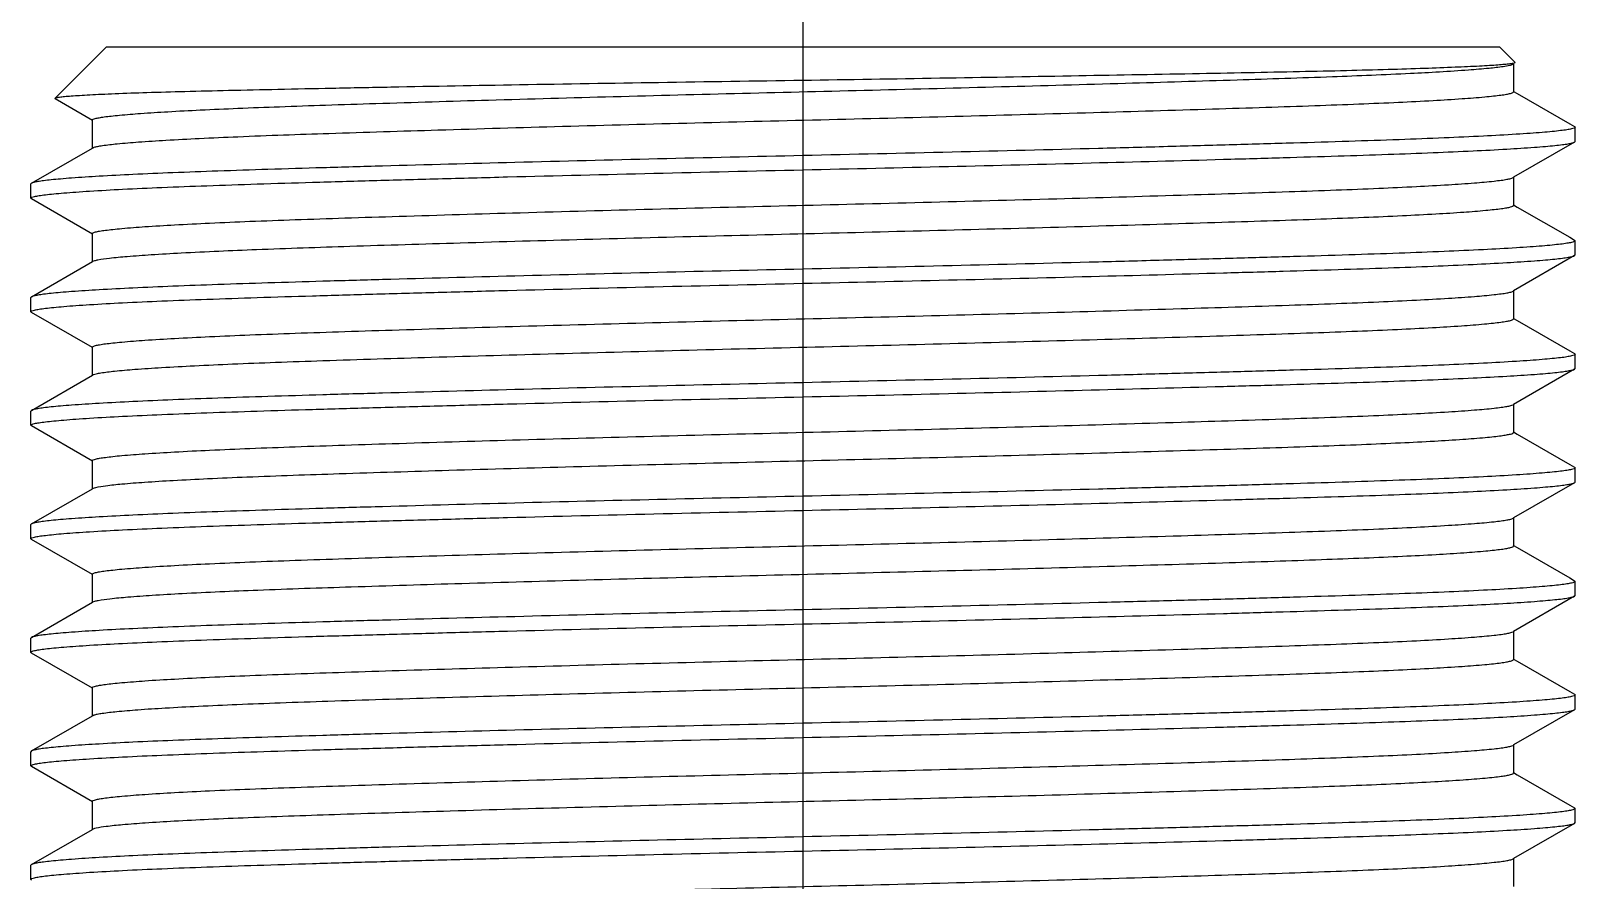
# Model space of a CAD drawing. Extents: x -3383 to -2963, y -4299 to -3705.
# Drawn here: x -3232.611 to -3228.531, y -3947.06 to -3944.817 of the extents above; entities that cross this region are included whole.
import ezdxf

# ---------------------------------------------------------------- set-up
doc = ezdxf.new("R2010")
doc.units = 0
doc.header["$LTSCALE"] = 7
doc.linetypes.add('CENTER', pattern=[2, 1.25, -0.25, 0.25, -0.25])
doc.layers.get('0').update_dxf_attribs({"color": 2, "linetype": 'CONTINUOUS'})
doc.layers.add('CL', color=1, linetype='CENTER')

msp = doc.modelspace()

# ---------------------------------------------------------------- linework, layer by layer
at = {"linetype": 'Continuous'}
for p, q in [((-3232.411387, -3944.858648), (-3232.547989, -3944.99525)), ((-3232.411387, -3944.858648), (-3228.731387, -3944.858648)), ((-3228.731387, -3944.858648), (-3228.68988, -3944.900154)), ((-3228.693766, -3944.904392), (-3228.693766, -3944.977398)), ((-3228.689956, -3944.900078), (-3228.690452, -3944.901317)), ((-3228.693766, -3944.9764), (-3228.684081, -3944.981997)), ((-3228.684081, -3944.981997), (-3228.545437, -3945.062111)), ((-3232.547982, -3944.995243), (-3232.547535, -3944.996448)), ((-3232.449007, -3945.053396), (-3232.547543, -3944.996456)), ((-3232.449007, -3945.127398), (-3232.449007, -3945.052398)), ((-3228.545437, -3945.062111), (-3228.532988, -3945.069304)), ((-3228.531387, -3945.108648), (-3228.531387, -3945.071148)), ((-3228.532988, -3945.110492), (-3228.693766, -3945.203396)), ((-3228.532968, -3945.11048), (-3228.531387, -3945.108647)), ((-3232.609785, -3945.219304), (-3232.449007, -3945.1264)), ((-3232.449007, -3945.1264), (-3232.447282, -3945.125403)), ((-3232.609805, -3945.219315), (-3232.611387, -3945.221148)), ((-3232.611387, -3945.258648), (-3232.611387, -3945.221148)), ((-3228.693766, -3945.203396), (-3228.695491, -3945.204392)), ((-3228.693766, -3945.202398), (-3228.693766, -3945.277398)), ((-3232.609805, -3945.260481), (-3232.611387, -3945.258648)), ((-3232.449007, -3945.353396), (-3232.609785, -3945.260492)), ((-3228.693766, -3945.2764), (-3228.684081, -3945.281997)), ((-3228.684081, -3945.281997), (-3228.545437, -3945.362111)), ((-3232.449007, -3945.427398), (-3232.449007, -3945.352398)), ((-3228.545437, -3945.362111), (-3228.532988, -3945.369304)), ((-3228.532969, -3945.369315), (-3228.531387, -3945.371148)), ((-3228.531387, -3945.408648), (-3228.531387, -3945.371148)), ((-3232.609785, -3945.519304), (-3232.449007, -3945.4264)), ((-3232.449007, -3945.4264), (-3232.447282, -3945.425403)), ((-3228.532988, -3945.410492), (-3228.693766, -3945.503396)), ((-3228.532969, -3945.410481), (-3228.531387, -3945.408648)), ((-3232.609805, -3945.519315), (-3232.611387, -3945.521148)), ((-3232.611387, -3945.558648), (-3232.611387, -3945.521148)), ((-3228.693766, -3945.503396), (-3228.695491, -3945.504392)), ((-3228.693766, -3945.502398), (-3228.693766, -3945.577398)), ((-3232.609805, -3945.560481), (-3232.611387, -3945.558648)), ((-3232.449007, -3945.653396), (-3232.609785, -3945.560492)), ((-3228.693766, -3945.5764), (-3228.684081, -3945.581997)), ((-3228.684081, -3945.581997), (-3228.545437, -3945.662111)), ((-3232.449007, -3945.727398), (-3232.449007, -3945.652398)), ((-3228.545437, -3945.662111), (-3228.532988, -3945.669304)), ((-3228.532969, -3945.669315), (-3228.531387, -3945.671148)), ((-3228.531387, -3945.708648), (-3228.531387, -3945.671148)), ((-3232.609785, -3945.819304), (-3232.449007, -3945.7264)), ((-3232.449007, -3945.7264), (-3232.447282, -3945.725403)), ((-3228.532988, -3945.710492), (-3228.693766, -3945.803396)), ((-3228.532969, -3945.710481), (-3228.531387, -3945.708648)), ((-3228.693766, -3945.803396), (-3228.695491, -3945.804392)), ((-3228.693766, -3945.802398), (-3228.693766, -3945.877398)), ((-3232.609805, -3945.819315), (-3232.611387, -3945.821148)), ((-3232.611387, -3945.858648), (-3232.611387, -3945.821148)), ((-3232.609805, -3945.860481), (-3232.611387, -3945.858648)), ((-3232.449007, -3945.953396), (-3232.609785, -3945.860492)), ((-3228.693766, -3945.8764), (-3228.684081, -3945.881997)), ((-3228.684081, -3945.881997), (-3228.545437, -3945.962111)), ((-3232.449007, -3946.027398), (-3232.449007, -3945.952398)), ((-3228.545437, -3945.962111), (-3228.532988, -3945.969304)), ((-3228.532969, -3945.969315), (-3228.531387, -3945.971148)), ((-3228.531387, -3946.008648), (-3228.531387, -3945.971148)), ((-3228.532988, -3946.010492), (-3228.693766, -3946.103396)), ((-3228.532969, -3946.010481), (-3228.531387, -3946.008648)), ((-3232.609785, -3946.119304), (-3232.449007, -3946.0264)), ((-3232.449007, -3946.0264), (-3232.447282, -3946.025403)), ((-3232.609805, -3946.119315), (-3232.611387, -3946.121148)), ((-3232.611387, -3946.158648), (-3232.611387, -3946.121148)), ((-3228.693766, -3946.103396), (-3228.695491, -3946.104392)), ((-3228.693766, -3946.102398), (-3228.693766, -3946.177398)), ((-3232.609805, -3946.160481), (-3232.611387, -3946.158648)), ((-3232.449007, -3946.253396), (-3232.609785, -3946.160492)), ((-3228.693766, -3946.1764), (-3228.684081, -3946.181997)), ((-3228.684081, -3946.181997), (-3228.545437, -3946.262111)), ((-3232.449007, -3946.327398), (-3232.449007, -3946.252398)), ((-3228.545437, -3946.262111), (-3228.532988, -3946.269304)), ((-3228.532969, -3946.269315), (-3228.531387, -3946.271148)), ((-3228.531387, -3946.308648), (-3228.531387, -3946.271148)), ((-3232.609785, -3946.419304), (-3232.449007, -3946.3264)), ((-3232.449007, -3946.3264), (-3232.447282, -3946.325403)), ((-3228.532988, -3946.310492), (-3228.693766, -3946.403396)), ((-3228.532969, -3946.310481), (-3228.531387, -3946.308648)), ((-3232.609805, -3946.419315), (-3232.611387, -3946.421148)), ((-3232.611387, -3946.458648), (-3232.611387, -3946.421148)), ((-3228.693766, -3946.403396), (-3228.695491, -3946.404392)), ((-3228.693766, -3946.402398), (-3228.693766, -3946.477398)), ((-3232.609805, -3946.460481), (-3232.611387, -3946.458648)), ((-3232.449007, -3946.553396), (-3232.609785, -3946.460492)), ((-3228.693766, -3946.4764), (-3228.684081, -3946.481997)), ((-3228.684081, -3946.481997), (-3228.545437, -3946.562111)), ((-3232.449007, -3946.627398), (-3232.449007, -3946.552398)), ((-3228.545437, -3946.562111), (-3228.532988, -3946.569304)), ((-3228.532969, -3946.569315), (-3228.531387, -3946.571148)), ((-3228.531387, -3946.608648), (-3228.531387, -3946.571148)), ((-3232.449007, -3946.6264), (-3232.447282, -3946.625403)), ((-3228.532988, -3946.610492), (-3228.693766, -3946.703396)), ((-3228.532969, -3946.610481), (-3228.531387, -3946.608648)), ((-3232.609785, -3946.719304), (-3232.449007, -3946.6264)), ((-3228.693766, -3946.703396), (-3228.695491, -3946.704392)), ((-3228.693766, -3946.702398), (-3228.693766, -3946.777398)), ((-3232.609805, -3946.719315), (-3232.611387, -3946.721148)), ((-3232.611387, -3946.758648), (-3232.611387, -3946.721148)), ((-3232.609805, -3946.760481), (-3232.611387, -3946.758648)), ((-3232.449007, -3946.853396), (-3232.609785, -3946.760492)), ((-3228.693766, -3946.7764), (-3228.684081, -3946.781997)), ((-3228.684081, -3946.781997), (-3228.545437, -3946.862111)), ((-3232.449007, -3946.927398), (-3232.449007, -3946.852398)), ((-3228.545437, -3946.862111), (-3228.532988, -3946.869304)), ((-3228.532969, -3946.869315), (-3228.531387, -3946.871148)), ((-3228.532988, -3946.910492), (-3228.693766, -3947.003396)), ((-3228.532969, -3946.910481), (-3228.531387, -3946.908648)), ((-3228.531387, -3946.908648), (-3228.531387, -3946.871148)), ((-3232.609785, -3947.019304), (-3232.449007, -3946.9264)), ((-3232.449007, -3946.9264), (-3232.447282, -3946.925403)), ((-3232.609805, -3947.019315), (-3232.611387, -3947.021148)), ((-3232.611387, -3947.058648), (-3232.611387, -3947.021148)), ((-3228.693766, -3947.003396), (-3228.695491, -3947.004392)), ((-3228.693766, -3947.002398), (-3228.693766, -3947.077398)), ((-3232.609805, -3947.060481), (-3232.611387, -3947.058648))]:
    msp.add_line(p, q, dxfattribs=at)
for points, knots in [([(-3232.449007, -3945.052398), (-3232.449007, -3945.051439), (-3232.44585, -3945.049397), (-3232.440129, -3945.047806), (-3232.429975, -3945.045609), (-3232.416146, -3945.043572), (-3232.398141, -3945.041363), (-3232.36616, -3945.038138), (-3232.316231, -3945.034182), (-3232.244971, -3945.029688), (-3232.159471, -3945.025226), (-3232.061024, -3945.020888), (-3231.950667, -3945.016663), (-3231.828982, -3945.012458), (-3231.644939, -3945.00656), (-3231.391716, -3944.998966), (-3231.068838, -3944.989912), (-3230.730749, -3944.98127), (-3230.388622, -3944.972951), (-3230.051166, -3944.96427), (-3229.729841, -3944.955213), (-3229.438481, -3944.946429), (-3229.187657, -3944.938206), (-3228.983865, -3944.929894), (-3228.845943, -3944.922297), (-3228.764185, -3944.915569), (-3228.733656, -3944.912237), (-3228.721119, -3944.91038)], [0, 0, 0, 0, 0.00077096, 0.00244526, 0.00514775, 0.00891381, 0.01376286, 0.01969418, 0.03476233, 0.05400484, 0.07708546, 0.10357299, 0.1332074, 0.16584816, 0.20143446, 0.28120561, 0.36946459, 0.46104593, 0.55302995, 0.64452645, 0.7323622, 0.81139386, 0.87881129, 0.93406456, 0.97532847, 0.98981386, 1, 1, 1, 1]), ([(-3228.690455, -3944.901314), (-3228.691897, -3944.902096), (-3228.696629, -3944.902978), (-3228.705664, -3944.904361), (-3228.719137, -3944.905656), (-3228.736835, -3944.907083), (-3228.758802, -3944.908524), (-3228.796417, -3944.910651), (-3228.853623, -3944.913251), (-3228.934108, -3944.916237), (-3229.029824, -3944.919198), (-3229.139903, -3944.922079), (-3229.263311, -3944.924817), (-3229.398869, -3944.927515), (-3229.600088, -3944.93128), (-3229.871709, -3944.936194), (-3230.2148, -3944.942168), (-3230.450962, -3944.945869), (-3230.571387, -3944.947702)], [0, 0, 0, 0, 0.00261637, 0.00750592, 0.01468106, 0.02413088, 0.03583417, 0.04976451, 0.08419335, 0.12711735, 0.17815741, 0.23684808, 0.30265658, 0.37493447, 0.45298738, 0.62348137, 0.80800473, 1, 1, 1, 1]), ([(-3228.721119, -3944.91038), (-3228.715526, -3944.909552), (-3228.706948, -3944.908011), (-3228.698207, -3944.905963), (-3228.695489, -3944.904391)], [0, 0, 0, 0, 0.64293905, 1, 1, 1, 1]), ([(-3230.571387, -3944.947702), (-3230.698551, -3944.949638), (-3230.948289, -3944.953295), (-3231.311283, -3944.959136), (-3231.598848, -3944.964356), (-3231.811629, -3944.968572), (-3231.954537, -3944.9715), (-3232.08428, -3944.974327), (-3232.19967, -3944.977099), (-3232.299675, -3944.979931), (-3232.372974, -3944.982503), (-3232.423251, -3944.984646), (-3232.454468, -3944.986168), (-3232.481241, -3944.987681), (-3232.503494, -3944.989182), (-3232.521197, -3944.990633), (-3232.53425, -3944.992072), (-3232.542316, -3944.993257), (-3232.546334, -3944.994358), (-3232.547633, -3944.994894), (-3232.547983, -3944.995245)], [0, 0, 0, 0, 0.19291989, 0.37887176, 0.55070294, 0.6292027, 0.70170608, 0.76752843, 0.82605741, 0.87679445, 0.91928743, 0.93731334, 0.95312827, 0.96669715, 0.97798733, 0.9869676, 0.99362082, 0.99794785, 0.99924866, 1, 1, 1, 1]), ([(-3232.443949, -3945.123982), (-3232.441133, -3945.123031), (-3232.433953, -3945.121382), (-3232.413846, -3945.118043), (-3232.377858, -3945.114162), (-3232.32194, -3945.109563), (-3232.249563, -3945.104948), (-3232.161931, -3945.100333), (-3232.01831, -3945.094007), (-3231.808089, -3945.086633), (-3231.522227, -3945.077817), (-3231.199876, -3945.068487), (-3230.855368, -3945.059352), (-3230.50251, -3945.050732), (-3230.151551, -3945.041956), (-3229.813852, -3945.032655), (-3229.547188, -3945.024741), (-3229.352397, -3945.018607), (-3229.223457, -3945.014257), (-3229.106524, -3945.009908), (-3229.002123, -3945.005464), (-3228.911303, -3945.000875), (-3228.835451, -3944.996242), (-3228.782215, -3944.992152), (-3228.748085, -3944.988812), (-3228.728856, -3944.986525), (-3228.714098, -3944.984416), (-3228.703239, -3944.982144), (-3228.697179, -3944.980505), (-3228.693766, -3944.978404), (-3228.693766, -3944.977398)], [0, 0, 0, 0, 0.00237448, 0.00586657, 0.0162877, 0.03126839, 0.05069392, 0.07421917, 0.10137171, 0.16553771, 0.24225842, 0.32984636, 0.42316042, 0.51757024, 0.61181715, 0.70361706, 0.78744782, 0.82493991, 0.85930597, 0.89051241, 0.91841779, 0.9427834, 0.96315511, 0.97913075, 0.98542202, 0.99056693, 0.99456189, 0.99742609, 0.99919621, 1, 1, 1, 1]), ([(-3228.531387, -3945.07115), (-3228.531389, -3945.072238), (-3228.535434, -3945.074341), (-3228.542169, -3945.076022), (-3228.554623, -3945.078342), (-3228.571419, -3945.080507), (-3228.593364, -3945.082854), (-3228.620135, -3945.085213), (-3228.651804, -3945.087624), (-3228.703483, -3945.091056), (-3228.779209, -3945.095208), (-3228.882362, -3945.099892), (-3229.000806, -3945.104417), (-3229.133402, -3945.108862), (-3229.27963, -3945.113327), (-3229.439138, -3945.117898), (-3229.610993, -3945.122649), (-3229.858464, -3945.129232), (-3230.179777, -3945.137257), (-3230.440002, -3945.143165), (-3230.571387, -3945.146148)], [0, 0, 0, 0, 0.00159843, 0.00527135, 0.01125318, 0.01961343, 0.03038718, 0.04356208, 0.05911322, 0.07701456, 0.11962237, 0.17047693, 0.22864777, 0.29368097, 0.36530184, 0.4434796, 0.52801156, 0.61776487, 0.80701502, 1, 1, 1, 1]), ([(-3228.532975, -3945.069311), (-3228.532734, -3945.069451), (-3228.532058, -3945.069876), (-3228.531386, -3945.070603), (-3228.531387, -3945.07115)], [0, 0, 0, 0, 0.33703848, 1, 1, 1, 1]), ([(-3230.571387, -3945.183648), (-3230.443345, -3945.180741), (-3230.189518, -3945.17498), (-3229.8192, -3945.165765), (-3229.524348, -3945.157811), (-3229.306935, -3945.151624), (-3229.161925, -3945.147259), (-3229.029795, -3945.142928), (-3228.910936, -3945.138544), (-3228.806254, -3945.134015), (-3228.717143, -3945.129394), (-3228.653325, -3945.125319), (-3228.6112, -3945.121963), (-3228.586509, -3945.119668), (-3228.566509, -3945.117416), (-3228.551138, -3945.115273), (-3228.540468, -3945.113147), (-3228.534826, -3945.111556), (-3228.532968, -3945.11048)], [0, 0, 0, 0, 0.18829471, 0.37327015, 0.54460699, 0.62194174, 0.69303839, 0.75789614, 0.81630235, 0.86790279, 0.9119408, 0.94748841, 0.96191236, 0.97406963, 0.98393779, 0.99151565, 0.99684442, 1, 1, 1, 1]), ([(-3230.571387, -3945.146148), (-3230.699428, -3945.149055), (-3230.953254, -3945.154816), (-3231.32357, -3945.164031), (-3231.618422, -3945.171984), (-3231.835834, -3945.178172), (-3231.980844, -3945.182537), (-3232.112974, -3945.186867), (-3232.231833, -3945.191252), (-3232.336515, -3945.19578), (-3232.425627, -3945.200401), (-3232.489445, -3945.204476), (-3232.53157, -3945.207832), (-3232.556261, -3945.210128), (-3232.576262, -3945.212379), (-3232.591634, -3945.214523), (-3232.602304, -3945.216648), (-3232.607947, -3945.21824), (-3232.609805, -3945.219315)], [0, 0, 0, 0, 0.18829405, 0.37326889, 0.5446053, 0.62193994, 0.69303651, 0.75789424, 0.81630048, 0.86790102, 0.91193923, 0.94748712, 0.96191125, 0.97406872, 0.98393708, 0.99151517, 0.99684418, 1, 1, 1, 1]), ([(-3232.447282, -3945.125403), (-3232.447064, -3945.125277), (-3232.445992, -3945.124715), (-3232.444855, -3945.124289), (-3232.443949, -3945.123982)], [0, 0, 0, 0, 0.20861387, 1, 1, 1, 1]), ([(-3232.611387, -3945.258648), (-3232.611386, -3945.25756), (-3232.607343, -3945.255455), (-3232.600612, -3945.253776), (-3232.58816, -3945.251455), (-3232.571367, -3945.249291), (-3232.549426, -3945.246944), (-3232.522656, -3945.244584), (-3232.490989, -3945.242174), (-3232.439313, -3945.238741), (-3232.363589, -3945.234589), (-3232.260438, -3945.229905), (-3232.141995, -3945.22538), (-3232.009398, -3945.220934), (-3231.863169, -3945.21647), (-3231.70366, -3945.211898), (-3231.531802, -3945.207147), (-3231.284326, -3945.200564), (-3230.963006, -3945.192539), (-3230.702774, -3945.186631), (-3230.571387, -3945.183648)], [0, 0, 0, 0, 0.00159717, 0.00526852, 0.01124882, 0.0196076, 0.03037999, 0.04355368, 0.05910372, 0.0770041, 0.11961047, 0.17046426, 0.22863485, 0.2936682, 0.36528957, 0.44346813, 0.5280013, 0.61775622, 0.80701049, 1, 1, 1, 1]), ([(-3232.449007, -3945.352398), (-3232.449007, -3945.351377), (-3232.445512, -3945.349257), (-3232.439343, -3945.347603), (-3232.428256, -3945.345307), (-3232.413198, -3945.343176), (-3232.393575, -3945.340863), (-3232.358752, -3945.337488), (-3232.304452, -3945.333356), (-3232.227126, -3945.328678), (-3232.134602, -3945.32405), (-3232.028294, -3945.319573), (-3231.909251, -3945.315184), (-3231.777979, -3945.310787), (-3231.579767, -3945.304576), (-3231.308896, -3945.296564), (-3230.966597, -3945.287193), (-3230.611667, -3945.278371), (-3230.255591, -3945.269642), (-3229.909208, -3945.260371), (-3229.587, -3945.250967), (-3229.340792, -3945.243326), (-3229.166636, -3945.237208), (-3229.054486, -3945.232784), (-3228.955586, -3945.228216), (-3228.871222, -3945.223555), (-3228.802816, -3945.218871), (-3228.756347, -3945.214799), (-3228.727935, -3945.211418), (-3228.713166, -3945.209234), (-3228.702821, -3945.207085), (-3228.697332, -3945.205456), (-3228.695491, -3945.204392)], [0, 0, 0, 0, 0.00081506, 0.00261763, 0.0055365, 0.00960881, 0.01485356, 0.02126629, 0.03754815, 0.05829956, 0.08309698, 0.11148102, 0.14321857, 0.17816929, 0.21630762, 0.3014882, 0.39444548, 0.48959736, 0.58484454, 0.67871405, 0.76614325, 0.84210732, 0.87530595, 0.90522241, 0.93168286, 0.95432139, 0.97265287, 0.98640768, 0.99153748, 0.9954957, 0.99830318, 1, 1, 1, 1]), ([(-3232.434337, -3945.421571), (-3232.424334, -3945.419571), (-3232.398558, -3945.416278), (-3232.351625, -3945.41183), (-3232.288399, -3945.407314), (-3232.174572, -3945.400712), (-3231.999629, -3945.393228), (-3231.753758, -3945.3849), (-3231.464695, -3945.376109), (-3231.142609, -3945.366909), (-3230.801648, -3945.358015), (-3230.454396, -3945.349562), (-3230.110222, -3945.340859), (-3229.780354, -3945.331685), (-3229.520815, -3945.323939), (-3229.331754, -3945.317931), (-3229.206694, -3945.31366), (-3229.093276, -3945.309377), (-3228.992056, -3945.30499), (-3228.904079, -3945.300467), (-3228.830681, -3945.295908), (-3228.779215, -3945.291889), (-3228.746236, -3945.28861), (-3228.727662, -3945.286365), (-3228.713401, -3945.284294), (-3228.702921, -3945.282062), (-3228.697042, -3945.280449), (-3228.693766, -3945.278379), (-3228.693766, -3945.277398)], [0, 0, 0, 0, 0.00817098, 0.02078474, 0.0377702, 0.05893466, 0.11211251, 0.17801547, 0.25598652, 0.3437528, 0.43610488, 0.52918216, 0.62197632, 0.71186982, 0.79350159, 0.82995444, 0.86338002, 0.89373035, 0.9208639, 0.94453111, 0.96428895, 0.97977065, 0.985866, 0.99084986, 0.99472018, 0.9974963, 0.99921419, 1, 1, 1, 1]), ([(-3228.531387, -3945.371148), (-3228.531387, -3945.372236), (-3228.535431, -3945.374341), (-3228.542162, -3945.376019), (-3228.554613, -3945.378341), (-3228.571406, -3945.380505), (-3228.593348, -3945.382852), (-3228.620117, -3945.385212), (-3228.651784, -3945.387622), (-3228.70346, -3945.391055), (-3228.779184, -3945.395207), (-3228.882335, -3945.399891), (-3229.000779, -3945.404416), (-3229.133376, -3945.408861), (-3229.279604, -3945.413326), (-3229.439114, -3945.417897), (-3229.610972, -3945.422648), (-3229.858448, -3945.429232), (-3230.179768, -3945.437257), (-3230.439999, -3945.443165), (-3230.571387, -3945.446148)], [0, 0, 0, 0, 0.00159717, 0.00526852, 0.01124882, 0.0196076, 0.03037999, 0.04355368, 0.05910372, 0.0770041, 0.11961047, 0.17046426, 0.22863485, 0.2936682, 0.36528957, 0.44346813, 0.5280013, 0.61775622, 0.80701049, 1, 1, 1, 1]), ([(-3232.447282, -3945.425403), (-3232.445771, -3945.42453), (-3232.441431, -3945.423112), (-3232.437048, -3945.422113), (-3232.434337, -3945.421571)], [0, 0, 0, 0, 0.38697339, 1, 1, 1, 1]), ([(-3230.571387, -3945.483648), (-3230.443345, -3945.480741), (-3230.18952, -3945.47498), (-3229.819203, -3945.465765), (-3229.524352, -3945.457811), (-3229.306939, -3945.451624), (-3229.161929, -3945.447259), (-3229.0298, -3945.442928), (-3228.91094, -3945.438544), (-3228.806258, -3945.434016), (-3228.717146, -3945.429395), (-3228.653328, -3945.42532), (-3228.611203, -3945.421964), (-3228.586512, -3945.419668), (-3228.566511, -3945.417417), (-3228.551139, -3945.415273), (-3228.540469, -3945.413147), (-3228.534826, -3945.411556), (-3228.532969, -3945.410481)], [0, 0, 0, 0, 0.18829405, 0.37326889, 0.5446053, 0.62193994, 0.69303651, 0.75789424, 0.81630048, 0.86790102, 0.91193923, 0.94748712, 0.96191125, 0.97406872, 0.98393708, 0.99151517, 0.99684418, 1, 1, 1, 1]), ([(-3230.571387, -3945.446148), (-3230.699428, -3945.449055), (-3230.953254, -3945.454816), (-3231.32357, -3945.464031), (-3231.618422, -3945.471984), (-3231.835834, -3945.478172), (-3231.980844, -3945.482537), (-3232.112974, -3945.486867), (-3232.231833, -3945.491252), (-3232.336515, -3945.49578), (-3232.425627, -3945.500401), (-3232.489445, -3945.504476), (-3232.53157, -3945.507832), (-3232.556261, -3945.510128), (-3232.576262, -3945.512379), (-3232.591634, -3945.514523), (-3232.602304, -3945.516648), (-3232.607947, -3945.51824), (-3232.609805, -3945.519315)], [0, 0, 0, 0, 0.18829405, 0.37326889, 0.5446053, 0.62193994, 0.69303651, 0.75789424, 0.81630048, 0.86790102, 0.91193923, 0.94748712, 0.96191125, 0.97406872, 0.98393708, 0.99151517, 0.99684418, 1, 1, 1, 1]), ([(-3232.611387, -3945.558648), (-3232.611386, -3945.55756), (-3232.607343, -3945.555455), (-3232.600612, -3945.553776), (-3232.58816, -3945.551455), (-3232.571367, -3945.549291), (-3232.549426, -3945.546944), (-3232.522656, -3945.544584), (-3232.490989, -3945.542174), (-3232.439313, -3945.538741), (-3232.363589, -3945.534589), (-3232.260438, -3945.529905), (-3232.141995, -3945.52538), (-3232.009398, -3945.520934), (-3231.863169, -3945.51647), (-3231.70366, -3945.511898), (-3231.531802, -3945.507147), (-3231.284326, -3945.500564), (-3230.963006, -3945.492539), (-3230.702774, -3945.486631), (-3230.571387, -3945.483648)], [0, 0, 0, 0, 0.00159717, 0.00526852, 0.01124882, 0.0196076, 0.03037999, 0.04355368, 0.05910372, 0.0770041, 0.11961047, 0.17046426, 0.22863485, 0.2936682, 0.36528957, 0.44346813, 0.5280013, 0.61775622, 0.80701049, 1, 1, 1, 1]), ([(-3232.449007, -3945.652398), (-3232.449007, -3945.651377), (-3232.445512, -3945.649257), (-3232.439343, -3945.647603), (-3232.428256, -3945.645307), (-3232.413198, -3945.643176), (-3232.393575, -3945.640863), (-3232.358752, -3945.637488), (-3232.304452, -3945.633356), (-3232.227126, -3945.628678), (-3232.134602, -3945.62405), (-3232.028294, -3945.619573), (-3231.909251, -3945.615184), (-3231.777979, -3945.610787), (-3231.579767, -3945.604576), (-3231.308896, -3945.596564), (-3230.966597, -3945.587193), (-3230.611667, -3945.578371), (-3230.255591, -3945.569642), (-3229.909208, -3945.560371), (-3229.587, -3945.550967), (-3229.340792, -3945.543326), (-3229.166636, -3945.537208), (-3229.054486, -3945.532784), (-3228.955586, -3945.528216), (-3228.871222, -3945.523555), (-3228.802816, -3945.518871), (-3228.756347, -3945.514799), (-3228.727935, -3945.511418), (-3228.713166, -3945.509234), (-3228.702821, -3945.507085), (-3228.697332, -3945.505456), (-3228.695491, -3945.504392)], [0, 0, 0, 0, 0.00081506, 0.00261763, 0.0055365, 0.00960881, 0.01485356, 0.02126629, 0.03754815, 0.05829956, 0.08309698, 0.11148102, 0.14321857, 0.17816929, 0.21630762, 0.3014882, 0.39444548, 0.48959736, 0.58484454, 0.67871405, 0.76614325, 0.84210732, 0.87530595, 0.90522241, 0.93168286, 0.95432139, 0.97265287, 0.98640768, 0.99153748, 0.9954957, 0.99830318, 1, 1, 1, 1]), ([(-3232.44584, -3945.724695), (-3232.443498, -3945.723696), (-3232.437178, -3945.722051), (-3232.418796, -3945.718676), (-3232.384806, -3945.714841), (-3232.331156, -3945.710229), (-3232.260736, -3945.705602), (-3232.174721, -3945.700955), (-3232.074499, -3945.696436), (-3231.961299, -3945.692043), (-3231.786082, -3945.685959), (-3231.5391, -3945.678328), (-3231.216793, -3945.668956), (-3230.871324, -3945.659753), (-3230.516841, -3945.651079), (-3230.163887, -3945.64228), (-3229.823878, -3945.632944), (-3229.555102, -3945.624981), (-3229.358598, -3945.618808), (-3229.228492, -3945.614435), (-3229.110503, -3945.610066), (-3229.005148, -3945.605605), (-3228.913476, -3945.600997), (-3228.836886, -3945.596341), (-3228.783118, -3945.59223), (-3228.748641, -3945.588873), (-3228.729215, -3945.586572), (-3228.714308, -3945.584453), (-3228.703334, -3945.582168), (-3228.69722, -3945.580522), (-3228.693766, -3945.578412), (-3228.693766, -3945.577398)], [0, 0, 0, 0, 0.00203281, 0.00518177, 0.01493661, 0.02930631, 0.04818859, 0.07127548, 0.09808483, 0.12828934, 0.16172653, 0.23806893, 0.32558248, 0.41917713, 0.51400253, 0.60869907, 0.70107692, 0.78558032, 0.82339364, 0.85805032, 0.88952087, 0.91766429, 0.94224476, 0.96280539, 0.97893332, 0.985285, 0.99047956, 0.99451298, 0.99740436, 0.99919061, 1, 1, 1, 1]), ([(-3228.531387, -3945.671148), (-3228.531387, -3945.672236), (-3228.535431, -3945.674341), (-3228.542162, -3945.676019), (-3228.554613, -3945.678341), (-3228.571406, -3945.680505), (-3228.593348, -3945.682852), (-3228.620117, -3945.685212), (-3228.651784, -3945.687622), (-3228.70346, -3945.691055), (-3228.779184, -3945.695207), (-3228.882335, -3945.699891), (-3229.000779, -3945.704416), (-3229.133376, -3945.708861), (-3229.279604, -3945.713326), (-3229.439114, -3945.717897), (-3229.610972, -3945.722648), (-3229.858448, -3945.729232), (-3230.179768, -3945.737257), (-3230.439999, -3945.743165), (-3230.571387, -3945.746148)], [0, 0, 0, 0, 0.00159717, 0.00526852, 0.01124882, 0.0196076, 0.03037999, 0.04355368, 0.05910372, 0.0770041, 0.11961047, 0.17046426, 0.22863485, 0.2936682, 0.36528957, 0.44346813, 0.5280013, 0.61775622, 0.80701049, 1, 1, 1, 1]), ([(-3230.571387, -3945.783648), (-3230.443345, -3945.780741), (-3230.18952, -3945.77498), (-3229.819203, -3945.765765), (-3229.524352, -3945.757811), (-3229.306939, -3945.751624), (-3229.161929, -3945.747259), (-3229.0298, -3945.742928), (-3228.91094, -3945.738544), (-3228.806258, -3945.734016), (-3228.717146, -3945.729395), (-3228.653328, -3945.72532), (-3228.611203, -3945.721964), (-3228.586512, -3945.719668), (-3228.566511, -3945.717417), (-3228.551139, -3945.715273), (-3228.540469, -3945.713147), (-3228.534826, -3945.711556), (-3228.532969, -3945.710481)], [0, 0, 0, 0, 0.18829405, 0.37326889, 0.5446053, 0.62193994, 0.69303651, 0.75789424, 0.81630048, 0.86790102, 0.91193923, 0.94748712, 0.96191125, 0.97406872, 0.98393708, 0.99151517, 0.99684418, 1, 1, 1, 1]), ([(-3230.571387, -3945.746148), (-3230.699428, -3945.749055), (-3230.953254, -3945.754816), (-3231.32357, -3945.764031), (-3231.618422, -3945.771984), (-3231.835834, -3945.778172), (-3231.980844, -3945.782537), (-3232.112974, -3945.786867), (-3232.231833, -3945.791252), (-3232.336515, -3945.79578), (-3232.425627, -3945.800401), (-3232.489445, -3945.804476), (-3232.53157, -3945.807832), (-3232.556261, -3945.810128), (-3232.576262, -3945.812379), (-3232.591634, -3945.814523), (-3232.602304, -3945.816648), (-3232.607947, -3945.81824), (-3232.609805, -3945.819315)], [0, 0, 0, 0, 0.18829405, 0.37326889, 0.5446053, 0.62193994, 0.69303651, 0.75789424, 0.81630048, 0.86790102, 0.91193923, 0.94748712, 0.96191125, 0.97406872, 0.98393708, 0.99151517, 0.99684418, 1, 1, 1, 1]), ([(-3232.611387, -3945.858648), (-3232.611386, -3945.85756), (-3232.607343, -3945.855455), (-3232.600612, -3945.853776), (-3232.58816, -3945.851455), (-3232.571367, -3945.849291), (-3232.549426, -3945.846944), (-3232.522656, -3945.844584), (-3232.490989, -3945.842174), (-3232.439313, -3945.838741), (-3232.363589, -3945.834589), (-3232.260438, -3945.829905), (-3232.141995, -3945.82538), (-3232.009398, -3945.820934), (-3231.863169, -3945.81647), (-3231.70366, -3945.811898), (-3231.531802, -3945.807147), (-3231.284326, -3945.800564), (-3230.963006, -3945.792539), (-3230.702774, -3945.786631), (-3230.571387, -3945.783648)], [0, 0, 0, 0, 0.00159717, 0.00526852, 0.01124882, 0.0196076, 0.03037999, 0.04355368, 0.05910372, 0.0770041, 0.11961047, 0.17046426, 0.22863485, 0.2936682, 0.36528957, 0.44346813, 0.5280013, 0.61775622, 0.80701049, 1, 1, 1, 1]), ([(-3232.449007, -3945.952398), (-3232.449007, -3945.951377), (-3232.445512, -3945.949257), (-3232.439343, -3945.947603), (-3232.428256, -3945.945307), (-3232.413198, -3945.943176), (-3232.393575, -3945.940863), (-3232.358752, -3945.937488), (-3232.304452, -3945.933356), (-3232.227126, -3945.928678), (-3232.134602, -3945.92405), (-3232.028294, -3945.919573), (-3231.909251, -3945.915184), (-3231.777979, -3945.910787), (-3231.579767, -3945.904576), (-3231.308896, -3945.896564), (-3230.966597, -3945.887193), (-3230.611667, -3945.878371), (-3230.255591, -3945.869642), (-3229.909208, -3945.860371), (-3229.587, -3945.850967), (-3229.340792, -3945.843326), (-3229.166636, -3945.837208), (-3229.054486, -3945.832784), (-3228.955586, -3945.828216), (-3228.871222, -3945.823555), (-3228.802816, -3945.818871), (-3228.756347, -3945.814799), (-3228.727935, -3945.811418), (-3228.713166, -3945.809234), (-3228.702821, -3945.807085), (-3228.697332, -3945.805456), (-3228.695491, -3945.804392)], [0, 0, 0, 0, 0.00081506, 0.00261763, 0.0055365, 0.00960881, 0.01485356, 0.02126629, 0.03754815, 0.05829956, 0.08309698, 0.11148102, 0.14321857, 0.17816929, 0.21630762, 0.3014882, 0.39444548, 0.48959736, 0.58484454, 0.67871405, 0.76614325, 0.84210732, 0.87530595, 0.90522241, 0.93168286, 0.95432139, 0.97265287, 0.98640768, 0.99153748, 0.9954957, 0.99830318, 1, 1, 1, 1]), ([(-3232.439798, -3946.022787), (-3232.431296, -3946.020651), (-3232.40828, -3946.017429), (-3232.365383, -3946.012968), (-3232.305745, -3946.008462), (-3232.230213, -3946.003849), (-3232.139985, -3945.999303), (-3231.993856, -3945.993089), (-3231.781305, -3945.985776), (-3231.493774, -3945.976969), (-3231.171475, -3945.967702), (-3230.828672, -3945.958686), (-3230.478574, -3945.950151), (-3230.130973, -3945.941411), (-3229.797157, -3945.932173), (-3229.53403, -3945.924341), (-3229.342094, -3945.918271), (-3229.215091, -3945.91396), (-3229.099912, -3945.909644), (-3228.997098, -3945.905228), (-3228.907696, -3945.900672), (-3228.833069, -3945.896076), (-3228.780716, -3945.892021), (-3228.747161, -3945.888712), (-3228.728259, -3945.886445), (-3228.71375, -3945.884356), (-3228.70308, -3945.882103), (-3228.69711, -3945.880477), (-3228.693766, -3945.878392), (-3228.693766, -3945.877398)], [0, 0, 0, 0, 0.00701139, 0.01853253, 0.03451933, 0.05482733, 0.07905877, 0.10677118, 0.17180511, 0.24915257, 0.33684287, 0.42968137, 0.52341628, 0.61692996, 0.70777495, 0.7905004, 0.82746805, 0.86135957, 0.8921343, 0.91965054, 0.94366435, 0.96372681, 0.97945344, 0.98564594, 0.99070965, 0.99464176, 0.99746154, 0.99920531, 1, 1, 1, 1]), ([(-3228.531387, -3945.971148), (-3228.531387, -3945.972236), (-3228.535431, -3945.974341), (-3228.542162, -3945.976019), (-3228.554613, -3945.978341), (-3228.571406, -3945.980505), (-3228.593348, -3945.982852), (-3228.620117, -3945.985212), (-3228.651784, -3945.987622), (-3228.70346, -3945.991055), (-3228.779184, -3945.995207), (-3228.882335, -3945.999891), (-3229.000779, -3946.004416), (-3229.133376, -3946.008861), (-3229.279604, -3946.013326), (-3229.439114, -3946.017897), (-3229.610972, -3946.022648), (-3229.858448, -3946.029232), (-3230.179768, -3946.037257), (-3230.439999, -3946.043165), (-3230.571387, -3946.046148)], [0, 0, 0, 0, 0.00159717, 0.00526852, 0.01124882, 0.0196076, 0.03037999, 0.04355368, 0.05910372, 0.0770041, 0.11961047, 0.17046426, 0.22863485, 0.2936682, 0.36528957, 0.44346813, 0.5280013, 0.61775622, 0.80701049, 1, 1, 1, 1]), ([(-3230.571387, -3946.083648), (-3230.443345, -3946.080741), (-3230.18952, -3946.07498), (-3229.819203, -3946.065765), (-3229.524352, -3946.057811), (-3229.306939, -3946.051624), (-3229.161929, -3946.047259), (-3229.0298, -3946.042928), (-3228.91094, -3946.038544), (-3228.806258, -3946.034016), (-3228.717146, -3946.029395), (-3228.653328, -3946.02532), (-3228.611203, -3946.021964), (-3228.586512, -3946.019668), (-3228.566511, -3946.017417), (-3228.551139, -3946.015273), (-3228.540469, -3946.013147), (-3228.534826, -3946.011556), (-3228.532969, -3946.010481)], [0, 0, 0, 0, 0.18829405, 0.37326889, 0.5446053, 0.62193994, 0.69303651, 0.75789424, 0.81630048, 0.86790102, 0.91193923, 0.94748712, 0.96191125, 0.97406872, 0.98393708, 0.99151517, 0.99684418, 1, 1, 1, 1]), ([(-3230.571387, -3946.046148), (-3230.699428, -3946.049055), (-3230.953254, -3946.054816), (-3231.32357, -3946.064031), (-3231.618422, -3946.071984), (-3231.835834, -3946.078172), (-3231.980844, -3946.082537), (-3232.112974, -3946.086867), (-3232.231833, -3946.091252), (-3232.336515, -3946.09578), (-3232.425627, -3946.100401), (-3232.489445, -3946.104476), (-3232.53157, -3946.107832), (-3232.556261, -3946.110128), (-3232.576262, -3946.112379), (-3232.591634, -3946.114523), (-3232.602304, -3946.116648), (-3232.607947, -3946.11824), (-3232.609805, -3946.119315)], [0, 0, 0, 0, 0.18829405, 0.37326889, 0.5446053, 0.62193994, 0.69303651, 0.75789424, 0.81630048, 0.86790102, 0.91193923, 0.94748712, 0.96191125, 0.97406872, 0.98393708, 0.99151517, 0.99684418, 1, 1, 1, 1]), ([(-3232.447282, -3946.025403), (-3232.446859, -3946.025159), (-3232.444466, -3946.024014), (-3232.441892, -3946.023313), (-3232.439798, -3946.022787)], [0, 0, 0, 0, 0.18451427, 1, 1, 1, 1]), ([(-3232.611387, -3946.158648), (-3232.611386, -3946.15756), (-3232.607343, -3946.155455), (-3232.600612, -3946.153776), (-3232.58816, -3946.151455), (-3232.571367, -3946.149291), (-3232.549426, -3946.146944), (-3232.522656, -3946.144584), (-3232.490989, -3946.142174), (-3232.439313, -3946.138741), (-3232.363589, -3946.134589), (-3232.260438, -3946.129905), (-3232.141995, -3946.12538), (-3232.009398, -3946.120934), (-3231.863169, -3946.11647), (-3231.70366, -3946.111898), (-3231.531802, -3946.107147), (-3231.284326, -3946.100564), (-3230.963006, -3946.092539), (-3230.702774, -3946.086631), (-3230.571387, -3946.083648)], [0, 0, 0, 0, 0.00159717, 0.00526852, 0.01124882, 0.0196076, 0.03037999, 0.04355368, 0.05910372, 0.0770041, 0.11961047, 0.17046426, 0.22863485, 0.2936682, 0.36528957, 0.44346813, 0.5280013, 0.61775622, 0.80701049, 1, 1, 1, 1]), ([(-3232.449007, -3946.252398), (-3232.449007, -3946.251377), (-3232.445512, -3946.249257), (-3232.439343, -3946.247603), (-3232.428256, -3946.245307), (-3232.413198, -3946.243176), (-3232.393575, -3946.240863), (-3232.358752, -3946.237488), (-3232.304452, -3946.233356), (-3232.227126, -3946.228678), (-3232.134602, -3946.22405), (-3232.028294, -3946.219573), (-3231.909251, -3946.215184), (-3231.777979, -3946.210787), (-3231.579767, -3946.204576), (-3231.308896, -3946.196564), (-3230.966597, -3946.187193), (-3230.611667, -3946.178371), (-3230.255591, -3946.169642), (-3229.909208, -3946.160371), (-3229.587, -3946.150967), (-3229.340792, -3946.143326), (-3229.166636, -3946.137208), (-3229.054486, -3946.132784), (-3228.955586, -3946.128216), (-3228.871222, -3946.123555), (-3228.802816, -3946.118871), (-3228.756347, -3946.114799), (-3228.727935, -3946.111418), (-3228.713166, -3946.109234), (-3228.702821, -3946.107085), (-3228.697332, -3946.105456), (-3228.695491, -3946.104392)], [0, 0, 0, 0, 0.00081506, 0.00261763, 0.0055365, 0.00960881, 0.01485356, 0.02126629, 0.03754815, 0.05829956, 0.08309698, 0.11148102, 0.14321857, 0.17816929, 0.21630762, 0.3014882, 0.39444548, 0.48959736, 0.58484454, 0.67871405, 0.76614325, 0.84210732, 0.87530595, 0.90522241, 0.93168286, 0.95432139, 0.97265287, 0.98640768, 0.99153748, 0.9954957, 0.99830318, 1, 1, 1, 1]), ([(-3232.433496, -3946.321405), (-3232.423293, -3946.31942), (-3232.397144, -3946.316121), (-3232.349671, -3946.311673), (-3232.285966, -3946.307158), (-3232.171648, -3946.300571), (-3231.996251, -3946.293103), (-3231.749979, -3946.284781), (-3231.46072, -3946.275991), (-3231.138675, -3946.266802), (-3230.797973, -3946.257924), (-3230.451113, -3946.249482), (-3230.107406, -3946.240783), (-3229.778077, -3946.231619), (-3229.519026, -3946.223884), (-3229.330355, -3946.217885), (-3229.205558, -3946.213619), (-3229.092378, -3946.209341), (-3228.991374, -3946.204957), (-3228.90359, -3946.200439), (-3228.830359, -3946.195886), (-3228.779012, -3946.191871), (-3228.746111, -3946.188597), (-3228.727581, -3946.186354), (-3228.713354, -3946.184286), (-3228.702899, -3946.182056), (-3228.697032, -3946.180445), (-3228.693766, -3946.178377), (-3228.693766, -3946.177398)], [0, 0, 0, 0, 0.00832811, 0.02108883, 0.03820846, 0.05948646, 0.11282887, 0.17884944, 0.25690429, 0.34467883, 0.4369646, 0.52995446, 0.6226525, 0.71241782, 0.79390285, 0.83028694, 0.86365026, 0.89394386, 0.92102624, 0.94464704, 0.96436411, 0.97981306, 0.98589542, 0.9908686, 0.99473066, 0.99750094, 0.99921538, 1, 1, 1, 1]), ([(-3228.531387, -3946.271148), (-3228.531387, -3946.272236), (-3228.535431, -3946.274341), (-3228.542162, -3946.276019), (-3228.554613, -3946.278341), (-3228.571406, -3946.280505), (-3228.593348, -3946.282852), (-3228.620117, -3946.285212), (-3228.651784, -3946.287622), (-3228.70346, -3946.291055), (-3228.779184, -3946.295207), (-3228.882335, -3946.299891), (-3229.000779, -3946.304416), (-3229.133376, -3946.308861), (-3229.279604, -3946.313326), (-3229.439114, -3946.317897), (-3229.610972, -3946.322648), (-3229.858448, -3946.329232), (-3230.179768, -3946.337257), (-3230.439999, -3946.343165), (-3230.571387, -3946.346148)], [0, 0, 0, 0, 0.00159717, 0.00526852, 0.01124882, 0.0196076, 0.03037999, 0.04355368, 0.05910372, 0.0770041, 0.11961047, 0.17046426, 0.22863485, 0.2936682, 0.36528957, 0.44346813, 0.5280013, 0.61775622, 0.80701049, 1, 1, 1, 1]), ([(-3232.447282, -3946.325403), (-3232.445687, -3946.324482), (-3232.441059, -3946.323007), (-3232.436395, -3946.32197), (-3232.433496, -3946.321405)], [0, 0, 0, 0, 0.38415284, 1, 1, 1, 1]), ([(-3230.571387, -3946.383648), (-3230.443345, -3946.380741), (-3230.18952, -3946.37498), (-3229.819203, -3946.365765), (-3229.524352, -3946.357811), (-3229.306939, -3946.351624), (-3229.161929, -3946.347259), (-3229.0298, -3946.342928), (-3228.91094, -3946.338544), (-3228.806258, -3946.334016), (-3228.717146, -3946.329395), (-3228.653328, -3946.32532), (-3228.611203, -3946.321964), (-3228.586512, -3946.319668), (-3228.566511, -3946.317417), (-3228.551139, -3946.315273), (-3228.540469, -3946.313147), (-3228.534826, -3946.311556), (-3228.532969, -3946.310481)], [0, 0, 0, 0, 0.18829405, 0.37326889, 0.5446053, 0.62193994, 0.69303651, 0.75789424, 0.81630048, 0.86790102, 0.91193923, 0.94748712, 0.96191125, 0.97406872, 0.98393708, 0.99151517, 0.99684418, 1, 1, 1, 1]), ([(-3230.571387, -3946.346148), (-3230.699428, -3946.349055), (-3230.953254, -3946.354816), (-3231.32357, -3946.364031), (-3231.618422, -3946.371984), (-3231.835834, -3946.378172), (-3231.980844, -3946.382537), (-3232.112974, -3946.386867), (-3232.231833, -3946.391252), (-3232.336515, -3946.39578), (-3232.425627, -3946.400401), (-3232.489445, -3946.404476), (-3232.53157, -3946.407832), (-3232.556261, -3946.410128), (-3232.576262, -3946.412379), (-3232.591634, -3946.414523), (-3232.602304, -3946.416648), (-3232.607947, -3946.41824), (-3232.609805, -3946.419315)], [0, 0, 0, 0, 0.18829405, 0.37326889, 0.5446053, 0.62193994, 0.69303651, 0.75789424, 0.81630048, 0.86790102, 0.91193923, 0.94748712, 0.96191125, 0.97406872, 0.98393708, 0.99151517, 0.99684418, 1, 1, 1, 1]), ([(-3232.611387, -3946.458648), (-3232.611386, -3946.45756), (-3232.607343, -3946.455455), (-3232.600612, -3946.453776), (-3232.58816, -3946.451455), (-3232.571367, -3946.449291), (-3232.549426, -3946.446944), (-3232.522656, -3946.444584), (-3232.490989, -3946.442174), (-3232.439313, -3946.438741), (-3232.363589, -3946.434589), (-3232.260438, -3946.429905), (-3232.141995, -3946.42538), (-3232.009398, -3946.420934), (-3231.863169, -3946.41647), (-3231.70366, -3946.411898), (-3231.531802, -3946.407147), (-3231.284326, -3946.400564), (-3230.963006, -3946.392539), (-3230.702774, -3946.386631), (-3230.571387, -3946.383648)], [0, 0, 0, 0, 0.00159717, 0.00526852, 0.01124882, 0.0196076, 0.03037999, 0.04355368, 0.05910372, 0.0770041, 0.11961047, 0.17046426, 0.22863485, 0.2936682, 0.36528957, 0.44346813, 0.5280013, 0.61775622, 0.80701049, 1, 1, 1, 1]), ([(-3232.449007, -3946.552398), (-3232.449007, -3946.551377), (-3232.445512, -3946.549257), (-3232.439343, -3946.547603), (-3232.428256, -3946.545307), (-3232.413198, -3946.543176), (-3232.393575, -3946.540863), (-3232.358752, -3946.537488), (-3232.304452, -3946.533356), (-3232.227126, -3946.528678), (-3232.134602, -3946.52405), (-3232.028294, -3946.519573), (-3231.909251, -3946.515184), (-3231.777979, -3946.510787), (-3231.579767, -3946.504576), (-3231.308896, -3946.496564), (-3230.966597, -3946.487193), (-3230.611667, -3946.478371), (-3230.255591, -3946.469642), (-3229.909208, -3946.460371), (-3229.587, -3946.450967), (-3229.340792, -3946.443326), (-3229.166636, -3946.437208), (-3229.054486, -3946.432784), (-3228.955586, -3946.428216), (-3228.871222, -3946.423555), (-3228.802816, -3946.418871), (-3228.756347, -3946.414799), (-3228.727935, -3946.411418), (-3228.713166, -3946.409234), (-3228.702821, -3946.407085), (-3228.697332, -3946.405456), (-3228.695491, -3946.404392)], [0, 0, 0, 0, 0.00081506, 0.00261763, 0.0055365, 0.00960881, 0.01485356, 0.02126629, 0.03754815, 0.05829956, 0.08309698, 0.11148102, 0.14321857, 0.17816929, 0.21630762, 0.3014882, 0.39444548, 0.48959736, 0.58484454, 0.67871405, 0.76614325, 0.84210732, 0.87530595, 0.90522241, 0.93168286, 0.95432139, 0.97265287, 0.98640768, 0.99153748, 0.9954957, 0.99830318, 1, 1, 1, 1]), ([(-3232.444289, -3946.624099), (-3232.441549, -3946.623141), (-3232.434511, -3946.621492), (-3232.414684, -3946.618148), (-3232.379022, -3946.614273), (-3232.323473, -3946.609672), (-3232.251413, -3946.605055), (-3232.164042, -3946.600436), (-3232.062742, -3946.595952), (-3231.948681, -3946.591585), (-3231.772594, -3946.585528), (-3231.524996, -3946.577905), (-3231.202649, -3946.568563), (-3230.857981, -3946.559418), (-3230.504855, -3946.550789), (-3230.153569, -3946.542009), (-3229.815492, -3946.532703), (-3229.548481, -3946.52478), (-3229.35341, -3946.51864), (-3229.224279, -3946.514286), (-3229.107174, -3946.509934), (-3229.002618, -3946.505487), (-3228.911658, -3946.500895), (-3228.835685, -3946.496258), (-3228.782362, -3946.492165), (-3228.748176, -3946.488822), (-3228.728914, -3946.486532), (-3228.714132, -3946.484422), (-3228.703254, -3946.482148), (-3228.697185, -3946.480508), (-3228.693766, -3946.478405), (-3228.693766, -3946.477398)], [0, 0, 0, 0, 0.00231838, 0.00575433, 0.01606677, 0.03094792, 0.05028527, 0.07373958, 0.10083641, 0.13128038, 0.16491699, 0.24157591, 0.32915235, 0.42251258, 0.51698982, 0.61130977, 0.70320394, 0.78714423, 0.82468852, 0.85910182, 0.89035119, 0.91829527, 0.94269582, 0.96309826, 0.97909866, 0.98539975, 0.99055273, 0.99455395, 0.99742256, 0.9991953, 1, 1, 1, 1]), ([(-3228.531387, -3946.571148), (-3228.531387, -3946.572236), (-3228.535431, -3946.574341), (-3228.542162, -3946.576019), (-3228.554613, -3946.578341), (-3228.571406, -3946.580505), (-3228.593348, -3946.582852), (-3228.620117, -3946.585212), (-3228.651784, -3946.587622), (-3228.70346, -3946.591055), (-3228.779184, -3946.595207), (-3228.882335, -3946.599891), (-3229.000779, -3946.604416), (-3229.133376, -3946.608861), (-3229.279604, -3946.613326), (-3229.439114, -3946.617897), (-3229.610972, -3946.622648), (-3229.858448, -3946.629232), (-3230.179768, -3946.637257), (-3230.439999, -3946.643165), (-3230.571387, -3946.646148)], [0, 0, 0, 0, 0.00159717, 0.00526852, 0.01124882, 0.0196076, 0.03037999, 0.04355368, 0.05910372, 0.0770041, 0.11961047, 0.17046426, 0.22863485, 0.2936682, 0.36528957, 0.44346813, 0.5280013, 0.61775622, 0.80701049, 1, 1, 1, 1]), ([(-3232.447282, -3946.625403), (-3232.447083, -3946.625288), (-3232.446119, -3946.624779), (-3232.445099, -3946.624383), (-3232.444289, -3946.624099)], [0, 0, 0, 0, 0.21141779, 1, 1, 1, 1]), ([(-3230.571387, -3946.683648), (-3230.443345, -3946.680741), (-3230.18952, -3946.67498), (-3229.819203, -3946.665765), (-3229.524352, -3946.657811), (-3229.306939, -3946.651624), (-3229.161929, -3946.647259), (-3229.0298, -3946.642928), (-3228.91094, -3946.638544), (-3228.806258, -3946.634016), (-3228.717146, -3946.629395), (-3228.653328, -3946.62532), (-3228.611203, -3946.621964), (-3228.586512, -3946.619668), (-3228.566511, -3946.617417), (-3228.551139, -3946.615273), (-3228.540469, -3946.613147), (-3228.534826, -3946.611556), (-3228.532969, -3946.610481)], [0, 0, 0, 0, 0.18829405, 0.37326889, 0.5446053, 0.62193994, 0.69303651, 0.75789424, 0.81630048, 0.86790102, 0.91193923, 0.94748712, 0.96191125, 0.97406872, 0.98393708, 0.99151517, 0.99684418, 1, 1, 1, 1]), ([(-3230.571387, -3946.646148), (-3230.699428, -3946.649055), (-3230.953254, -3946.654816), (-3231.32357, -3946.664031), (-3231.618422, -3946.671984), (-3231.835834, -3946.678172), (-3231.980844, -3946.682537), (-3232.112974, -3946.686867), (-3232.231833, -3946.691252), (-3232.336515, -3946.69578), (-3232.425627, -3946.700401), (-3232.489445, -3946.704476), (-3232.53157, -3946.707832), (-3232.556261, -3946.710128), (-3232.576262, -3946.712379), (-3232.591634, -3946.714523), (-3232.602304, -3946.716648), (-3232.607947, -3946.71824), (-3232.609805, -3946.719315)], [0, 0, 0, 0, 0.18829405, 0.37326889, 0.5446053, 0.62193994, 0.69303651, 0.75789424, 0.81630048, 0.86790102, 0.91193923, 0.94748712, 0.96191125, 0.97406872, 0.98393708, 0.99151517, 0.99684418, 1, 1, 1, 1]), ([(-3232.611387, -3946.758648), (-3232.611386, -3946.75756), (-3232.607343, -3946.755455), (-3232.600612, -3946.753776), (-3232.58816, -3946.751455), (-3232.571367, -3946.749291), (-3232.549426, -3946.746944), (-3232.522656, -3946.744584), (-3232.490989, -3946.742174), (-3232.439313, -3946.738741), (-3232.363589, -3946.734589), (-3232.260438, -3946.729905), (-3232.141995, -3946.72538), (-3232.009398, -3946.720934), (-3231.863169, -3946.71647), (-3231.70366, -3946.711898), (-3231.531802, -3946.707147), (-3231.284326, -3946.700564), (-3230.963006, -3946.692539), (-3230.702774, -3946.686631), (-3230.571387, -3946.683648)], [0, 0, 0, 0, 0.00159717, 0.00526852, 0.01124882, 0.0196076, 0.03037999, 0.04355368, 0.05910372, 0.0770041, 0.11961047, 0.17046426, 0.22863485, 0.2936682, 0.36528957, 0.44346813, 0.5280013, 0.61775622, 0.80701049, 1, 1, 1, 1]), ([(-3232.449007, -3946.852398), (-3232.449007, -3946.851377), (-3232.445512, -3946.849257), (-3232.439343, -3946.847603), (-3232.428256, -3946.845307), (-3232.413198, -3946.843176), (-3232.393575, -3946.840863), (-3232.358752, -3946.837488), (-3232.304452, -3946.833356), (-3232.227126, -3946.828678), (-3232.134602, -3946.82405), (-3232.028294, -3946.819573), (-3231.909251, -3946.815184), (-3231.777979, -3946.810787), (-3231.579767, -3946.804576), (-3231.308896, -3946.796564), (-3230.966597, -3946.787193), (-3230.611667, -3946.778371), (-3230.255591, -3946.769642), (-3229.909208, -3946.760371), (-3229.587, -3946.750967), (-3229.340792, -3946.743326), (-3229.166636, -3946.737208), (-3229.054486, -3946.732784), (-3228.955586, -3946.728216), (-3228.871222, -3946.723555), (-3228.802816, -3946.718871), (-3228.756347, -3946.714799), (-3228.727935, -3946.711418), (-3228.713166, -3946.709234), (-3228.702821, -3946.707085), (-3228.697332, -3946.705456), (-3228.695491, -3946.704392)], [0, 0, 0, 0, 0.00081506, 0.00261763, 0.0055365, 0.00960881, 0.01485356, 0.02126629, 0.03754815, 0.05829956, 0.08309698, 0.11148102, 0.14321857, 0.17816929, 0.21630762, 0.3014882, 0.39444548, 0.48959736, 0.58484454, 0.67871405, 0.76614325, 0.84210732, 0.87530595, 0.90522241, 0.93168286, 0.95432139, 0.97265287, 0.98640768, 0.99153748, 0.9954957, 0.99830318, 1, 1, 1, 1]), ([(-3232.439255, -3946.922652), (-3232.430583, -3946.920534), (-3232.40726, -3946.917301), (-3232.363908, -3946.912843), (-3232.303866, -3946.908334), (-3232.227986, -3946.903727), (-3232.137476, -3946.899188), (-3231.991072, -3946.892986), (-3231.778266, -3946.88568), (-3231.490557, -3946.876874), (-3231.168274, -3946.867614), (-3230.82567, -3946.858611), (-3230.475886, -3946.850086), (-3230.128665, -3946.84135), (-3229.795285, -3946.832118), (-3229.532557, -3946.824297), (-3229.340941, -3946.818233), (-3229.214154, -3946.813926), (-3229.099172, -3946.809615), (-3228.996536, -3946.805202), (-3228.907293, -3946.80065), (-3228.832802, -3946.796057), (-3228.780548, -3946.792006), (-3228.747058, -3946.788701), (-3228.728193, -3946.786436), (-3228.713711, -3946.784349), (-3228.703062, -3946.782098), (-3228.697102, -3946.780474), (-3228.693766, -3946.77839), (-3228.693766, -3946.777398)], [0, 0, 0, 0, 0.00714045, 0.01878399, 0.03488268, 0.05528769, 0.07959645, 0.10737084, 0.1725017, 0.249919, 0.33761907, 0.4304037, 0.52406428, 0.61749692, 0.70823545, 0.79083816, 0.82774783, 0.86158688, 0.89231385, 0.91978703, 0.94376187, 0.96379007, 0.97948914, 0.98567071, 0.99072544, 0.99465059, 0.99746545, 0.99920631, 1, 1, 1, 1]), ([(-3228.531387, -3946.871148), (-3228.531387, -3946.872236), (-3228.535431, -3946.874341), (-3228.542162, -3946.876019), (-3228.554613, -3946.878341), (-3228.571406, -3946.880505), (-3228.593348, -3946.882852), (-3228.620117, -3946.885212), (-3228.651784, -3946.887622), (-3228.70346, -3946.891055), (-3228.779184, -3946.895207), (-3228.882335, -3946.899891), (-3229.000779, -3946.904416), (-3229.133376, -3946.908861), (-3229.279604, -3946.913326), (-3229.439114, -3946.917897), (-3229.610972, -3946.922648), (-3229.858448, -3946.929232), (-3230.179768, -3946.937257), (-3230.439999, -3946.943165), (-3230.571387, -3946.946148)], [0, 0, 0, 0, 0.00159717, 0.00526852, 0.01124882, 0.0196076, 0.03037999, 0.04355368, 0.05910372, 0.0770041, 0.11961047, 0.17046426, 0.22863485, 0.2936682, 0.36528957, 0.44346813, 0.5280013, 0.61775622, 0.80701049, 1, 1, 1, 1]), ([(-3230.571387, -3946.983648), (-3230.443345, -3946.980741), (-3230.18952, -3946.97498), (-3229.819203, -3946.965765), (-3229.524352, -3946.957811), (-3229.306939, -3946.951624), (-3229.161929, -3946.947259), (-3229.0298, -3946.942928), (-3228.91094, -3946.938544), (-3228.806258, -3946.934016), (-3228.717146, -3946.929395), (-3228.653328, -3946.92532), (-3228.611203, -3946.921964), (-3228.586512, -3946.919668), (-3228.566511, -3946.917417), (-3228.551139, -3946.915273), (-3228.540469, -3946.913147), (-3228.534826, -3946.911556), (-3228.532969, -3946.910481)], [0, 0, 0, 0, 0.18829405, 0.37326889, 0.5446053, 0.62193994, 0.69303651, 0.75789424, 0.81630048, 0.86790102, 0.91193923, 0.94748712, 0.96191125, 0.97406872, 0.98393708, 0.99151517, 0.99684418, 1, 1, 1, 1]), ([(-3230.571387, -3946.946148), (-3230.699428, -3946.949055), (-3230.953254, -3946.954816), (-3231.32357, -3946.964031), (-3231.618422, -3946.971984), (-3231.835834, -3946.978172), (-3231.980844, -3946.982537), (-3232.112974, -3946.986867), (-3232.231833, -3946.991252), (-3232.336515, -3946.99578), (-3232.425627, -3947.000401), (-3232.489445, -3947.004476), (-3232.53157, -3947.007832), (-3232.556261, -3947.010128), (-3232.576262, -3947.012379), (-3232.591634, -3947.014523), (-3232.602304, -3947.016648), (-3232.607947, -3947.01824), (-3232.609805, -3947.019315)], [0, 0, 0, 0, 0.18829405, 0.37326889, 0.5446053, 0.62193994, 0.69303651, 0.75789424, 0.81630048, 0.86790102, 0.91193923, 0.94748712, 0.96191125, 0.97406872, 0.98393708, 0.99151517, 0.99684418, 1, 1, 1, 1]), ([(-3232.447282, -3946.925403), (-3232.446835, -3946.925145), (-3232.444267, -3946.923929), (-3232.441506, -3946.923202), (-3232.439255, -3946.922652)], [0, 0, 0, 0, 0.18224306, 1, 1, 1, 1]), ([(-3232.611387, -3947.058648), (-3232.611386, -3947.05756), (-3232.607343, -3947.055455), (-3232.600612, -3947.053776), (-3232.58816, -3947.051455), (-3232.571367, -3947.049291), (-3232.549426, -3947.046944), (-3232.522656, -3947.044584), (-3232.490989, -3947.042174), (-3232.439313, -3947.038741), (-3232.363589, -3947.034589), (-3232.260438, -3947.029905), (-3232.141995, -3947.02538), (-3232.009398, -3947.020934), (-3231.863169, -3947.01647), (-3231.70366, -3947.011898), (-3231.531802, -3947.007147), (-3231.284326, -3947.000564), (-3230.963006, -3946.992539), (-3230.702774, -3946.986631), (-3230.571387, -3946.983648)], [0, 0, 0, 0, 0.00159717, 0.00526852, 0.01124882, 0.0196076, 0.03037999, 0.04355368, 0.05910372, 0.0770041, 0.11961047, 0.17046426, 0.22863485, 0.2936682, 0.36528957, 0.44346813, 0.5280013, 0.61775622, 0.80701049, 1, 1, 1, 1]), ([(-3232.449007, -3947.152398), (-3232.449007, -3947.151377), (-3232.445512, -3947.149257), (-3232.439343, -3947.147603), (-3232.428256, -3947.145307), (-3232.413198, -3947.143176), (-3232.393575, -3947.140863), (-3232.358752, -3947.137488), (-3232.304452, -3947.133356), (-3232.227126, -3947.128678), (-3232.134602, -3947.12405), (-3232.028294, -3947.119573), (-3231.909251, -3947.115184), (-3231.777979, -3947.110787), (-3231.579767, -3947.104576), (-3231.308896, -3947.096564), (-3230.966597, -3947.087193), (-3230.611667, -3947.078371), (-3230.255591, -3947.069642), (-3229.909208, -3947.060371), (-3229.587, -3947.050967), (-3229.340792, -3947.043326), (-3229.166636, -3947.037208), (-3229.054486, -3947.032784), (-3228.955586, -3947.028216), (-3228.871222, -3947.023555), (-3228.802816, -3947.018871), (-3228.756347, -3947.014799), (-3228.727935, -3947.011418), (-3228.713166, -3947.009234), (-3228.702821, -3947.007085), (-3228.697332, -3947.005456), (-3228.695491, -3947.004392)], [0, 0, 0, 0, 0.00081506, 0.00261763, 0.0055365, 0.00960881, 0.01485356, 0.02126629, 0.03754815, 0.05829956, 0.08309698, 0.11148102, 0.14321857, 0.17816929, 0.21630762, 0.3014882, 0.39444548, 0.48959736, 0.58484454, 0.67871405, 0.76614325, 0.84210732, 0.87530595, 0.90522241, 0.93168286, 0.95432139, 0.97265287, 0.98640768, 0.99153748, 0.9954957, 0.99830318, 1, 1, 1, 1])]:
    msp.add_open_spline(points, degree=3, knots=knots, dxfattribs=at)
msp.add_open_spline([(-3232.447282, -3945.725403), (-3232.446818, -3945.725135), (-3232.446332, -3945.724906), (-3232.44584, -3945.724695)], degree=3, dxfattribs=at)
at = {"layer": 'CL'}
msp.add_line((-3230.571387, -3942.858648), (-3230.571387, -3950.858648), dxfattribs=at)

doc.saveas('drawing.dxf')
